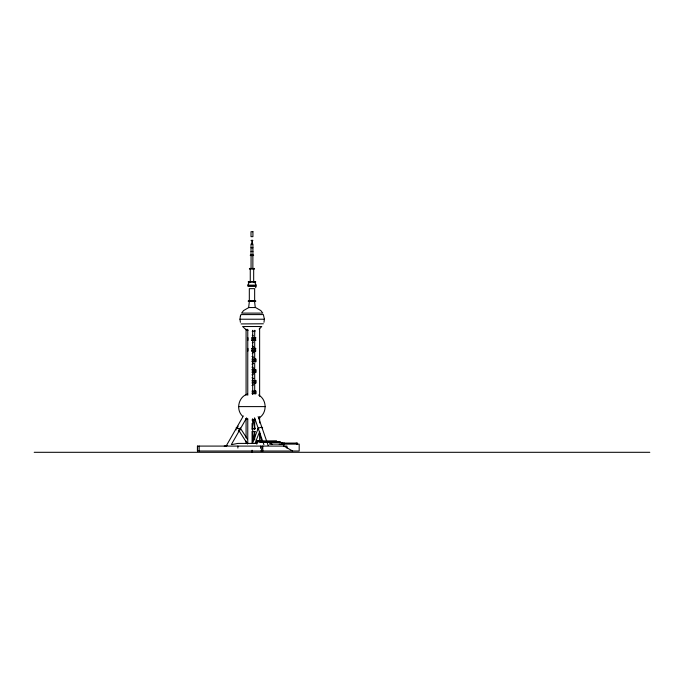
<?xml version="1.0" encoding="UTF-8"?>
<svg xmlns="http://www.w3.org/2000/svg" width="684" height="684" viewBox="0 0 684 684"><rect width="100%" height="100%" fill="white"/><g stroke="black" fill="none" stroke-linecap="round" stroke-linejoin="round"><path stroke-width="1.03" d="M266.7 441.548L276.439 441.419A19.81 18.494 -90 0 1 284.476 444.113L284.117 444.224A19.699 18.194 -90 0 0 276.909 441.625M284.416 444.224A19.691 18.383 -90 0 0 276.421 441.548L276.439 441.419M242.469 416.094C235.578 409.579 238.528 396.669 247.668 394.001M263.973 322.309L264.392 319.146M258.586 395.001C267.247 399.721 267.316 413.521 258.603 418.223M252.482 441.436L254.799 431.365M261.108 451.021L262.75 446.088L262.861 451.021M252.353 443.309L258.364 428.039M255.098 443.172L259.604 431.715M247.984 284.604L249.053 282.74M255.585 287.759L256.004 286.758M281.748 443.087L297.198 443.087L296.762 444.113L296.206 443.087M284.117 444.224L284.476 443.087L284.476 444.113M225.942 446.413L243.359 415.966M231.337 444.6L239.255 430.758M240.315 428.919L246.65 417.847M253.798 352.26L252.259 353.448M254.166 373.592L251.96 374.866M259.133 329.081L261.784 326.524L242.589 326.524L246.086 329.731L248.044 330.543M253.396 342.12L252.259 342.778M253.755 363.452L251.96 364.196M253.755 384.784L251.96 385.528M241.067 323.917L263.366 323.78M236.194 427.474L237.69 428.09M239.46 430.834L238.254 431.159M249.027 307.415L243.547 310.579L241.606 313.11L260.33 313.11M247.907 286.237L256.072 286.22M224.207 446.088L227.131 445.515M232.004 444.557L237.852 443.412L255.773 443.412M252.182 331.364L255.346 330.945M251.917 420.027L255.38 419.566M237.664 426.337L238.288 426.252M251.011 240.366L252.918 240.366M251.011 247.753L252.918 247.753M251.011 251.447L252.918 251.447M250.31 255.141L253.619 255.141M250.31 255.397L253.619 255.397M250.703 255.577L253.217 255.577M248.275 281.577L255.679 281.577M248.275 282.124L255.679 282.124M247.907 285.142L256.064 285.142M247.83 285.681L256.141 285.681M248.241 300.84L255.739 300.84M248.241 301.439L255.739 301.439M261.202 313.11L262.767 313.11L260.826 310.579L255.346 307.415M251.849 337.708L255.816 337.708M252.165 338.289L254.559 338.289M252.165 339.803L254.559 339.803M251.78 340.324L254.14 340.324M251.849 340.393L255.816 340.393M251.849 348.378L255.816 348.378M252.165 349.045L254.559 349.045M252.165 350.379L254.559 350.379M251.78 350.986L254.14 350.986M251.849 351.063L255.816 351.063M252.114 359.032L255.978 359.032L255.978 361.716L254.927 361.716L254.927 359.032M252.524 359.681L254.927 359.681M252.524 361.058L254.927 361.058M252.114 361.716L254.499 361.648M252.208 361.725L255.183 361.725M252.114 369.693L252.729 369.693M252.208 369.702L255.183 369.702M252.524 370.249L254.927 370.249M252.524 371.831L254.927 371.831M252.114 372.387L255.978 372.387L255.978 369.693L254.927 369.693L254.927 372.387M252.114 380.364L255.978 380.364L255.978 383.049L252.114 383.049M252.524 380.997L254.927 380.997M252.524 382.424L254.927 382.424M252.114 391.034L255.978 391.034L255.978 393.719L252.114 393.719M252.524 391.599L254.927 391.599M252.524 393.001L254.927 393.001M238.554 406.604L265.289 406.604M252.208 428.757L255.243 428.757M252.208 431.732L255.243 431.732M256.671 440.949L262.707 440.949M276.421 441.548L276.225 441.419A19.827 18.306 90 0 1 284.176 444.113L283.783 443.087M256.68 441.907L278.431 441.881L278.431 442.394L260.1 442.394L260.1 441.881M269.402 444.113L299.182 444.113L299.182 451.021L197.411 451.021L197.411 446.088L286.938 446.088L286.938 448.063M272.181 444.224L271.497 444.224A19.691 11.03 90 0 0 268.778 442.18M279.2 444.224L280.363 444.224M281.44 444.224L282.432 444.224M34.2 452.304L649.8 452.304M251.96 356.492L253.755 357.236M251.96 367.154L254.157 368.428M251.96 377.825L253.755 378.568M252.259 335.245L253.396 335.904M252.259 345.916L253.798 347.104M246.043 418.565L247.659 419.232M237.69 428.116L238.246 428.389M283.911 446.088L292.624 451.021M238.246 428.415L238.802 428.714M238.802 428.74L239.323 429.03M239.323 429.056L240.417 429.928M254.918 282.74L255.996 284.604M240.221 427.936L247.403 439.162M238.673 430.168L247.505 443.984M235.894 429.347L236.142 429.937M258.15 416.565L268.171 445.498M254.568 417.796L263.896 444.728M259.843 433.596L261.57 441.796M253.097 419.899L254.824 428.099M239.981 319.146L240.4 322.309M260.861 448.063L260.689 446.088L260.689 448.063M297.198 443.087L297.198 444.113M283.595 444.113L283.595 446.088M276.481 441.907L276.481 440.906L256.68 440.906L256.671 443.899M260.92 441.881L260.92 442.394M260.373 441.881L260.373 442.394M260.271 440.906L260.271 441.907M259.629 328.175L259.629 396.327M259.629 416.565L259.629 422.951M259.629 431.467L259.629 441.052M256.987 440.949L256.987 443.899M255.611 337.699L255.611 340.384M255.611 348.37L255.611 351.054M255.559 359.032L255.559 361.716M255.559 369.693L255.559 372.387M255.559 380.364L255.559 383.049M255.559 391.034L255.559 393.719M255.2 337.699L255.2 340.384M255.2 348.37L255.2 351.054M254.927 380.364L254.927 383.049M254.927 391.034L254.927 393.719M254.653 300.84L254.653 288.665L249.318 288.665L249.318 300.84M254.704 330.304L254.704 337.759M254.704 339.888L254.704 348.404M254.704 350.533L254.704 357.988M254.704 363.315L254.704 368.642M254.704 372.9L254.704 379.287M254.704 383.544L254.704 392.069M254.704 418.693L254.704 429.338M254.704 431.467L254.704 439.992M254.559 337.699L254.559 340.384M254.559 348.37L254.559 351.054M253.678 269.043L253.678 282.03M253.166 268.461L253.166 269.043M252.918 255.141L252.918 244.06L251.011 244.06L251.011 255.141M252.866 255.577L252.866 268.461M252.687 330.304L252.687 394.198M252.687 418.693L252.687 443.181M252.524 359.032L252.524 361.716M252.524 369.693L252.524 372.387M252.524 380.364L252.524 383.049M252.524 391.034L252.524 393.719M252.37 337.699L252.37 340.384M252.37 348.37L252.37 351.054M252.319 359.032L252.319 361.716M252.319 369.693L252.319 372.387M252.319 380.364L252.319 383.049M252.319 391.034L252.319 393.719M252.208 240.366L252.208 244.06M252.063 240.366L252.139 244.06M252.165 337.699L252.165 340.384M252.165 348.37L252.165 351.054M252.088 423.405L252.088 429.595M252.088 431.664L252.088 443.01M252.088 450.234L252.088 452.304M251.062 255.577L251.062 268.461M250.267 269.043L250.267 282.03M247.924 337.699L247.924 340.393M247.924 348.37L247.924 351.063M247.762 329.235L247.762 395.267M247.762 418.693L247.762 443.181M246.078 329.235L246.078 395.267M246.078 418.693L246.078 437.863M246.078 441.052L246.078 443.181M237.878 446.088L237.878 448.063M199.172 446.088L199.172 451.021M197.599 446.088L197.599 451.021M266.709 441.419A19.81 11.098 90 0 1 267.128 441.488M269.205 442.274A19.81 11.098 90 0 1 271.531 444.113M258.159 429.612A2.462 1 -19.1 0 1 258.851 428.107A2.462 1 -19.1 0 1 261.869 427.329A2.462 1 -19.1 0 1 262.22 428.569M254.525 429.33A2.462 1.163 -11.9 0 1 254.85 428.389M249.446 300.712L248.651 307.552L255.277 307.552L254.482 300.712L249.446 300.712M240.383 316.059L239.973 319.223L264.4 319.223L263.374 314.58L240.999 314.58L240.383 316.059M252.918 231.696L251.011 231.696L251.011 236.673L252.918 236.673L252.918 231.696M254.499 268.461L249.463 268.461L249.463 269.043L254.499 269.043L254.499 268.461"/></g></svg>
